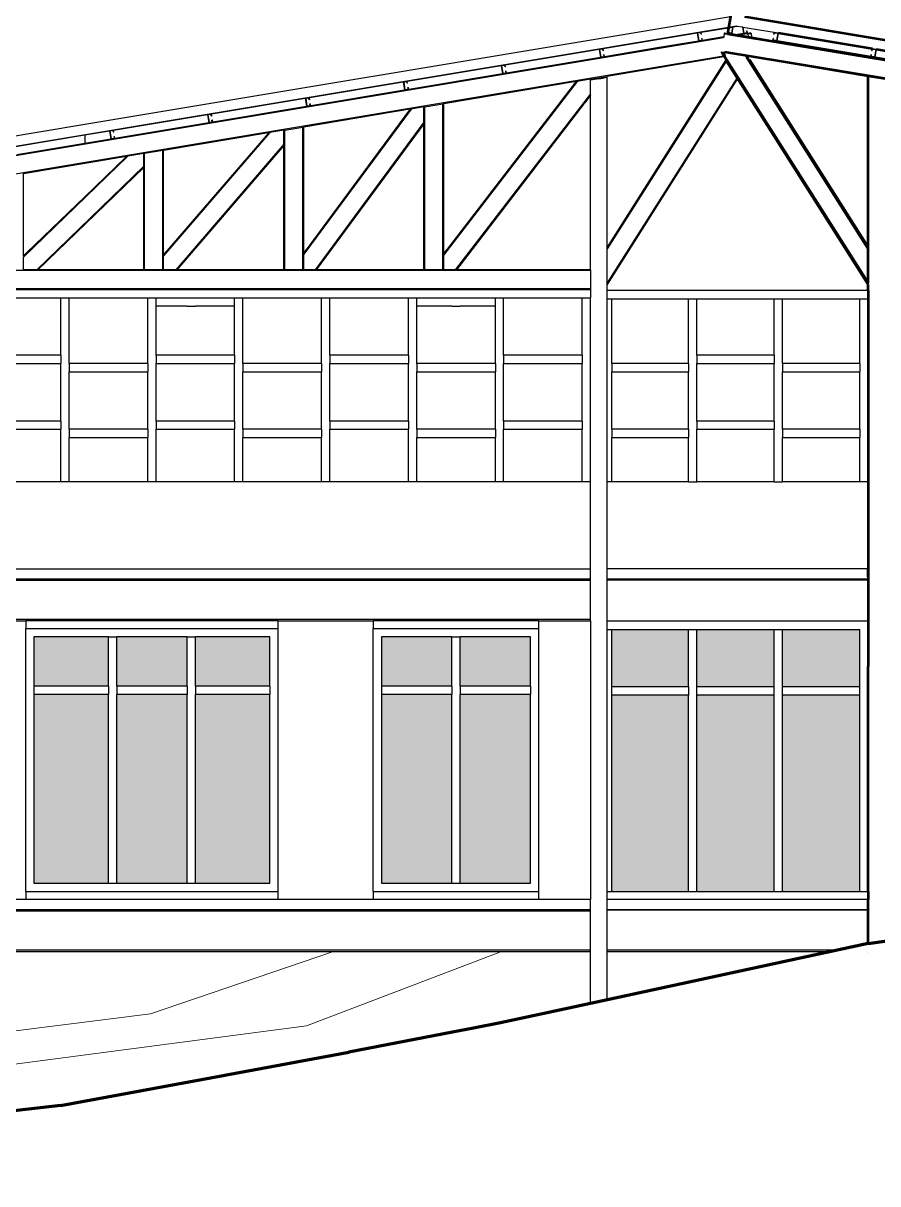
# Model space of a CAD drawing. Header units: metres. Extents: x -57 to 501, y 45 to 307.
# Drawn here: x 134.51 to 144.83, y 117.93 to 131.95 of the extents above; entities that cross this region are included whole.
import ezdxf

# ---------------------------------------------------------------- set-up
doc = ezdxf.new("R2010")
doc.units = ezdxf.units.M
doc.layers.add('atras', color=7, linetype='Continuous')

msp = doc.modelspace()

# ---------------------------------------------------------------- hatches: boundary and pattern name
h = msp.add_hatch(color=256)
h.dxf.hatch_style = 1
h.set_gradient(color1=(147, 149, 152), tint=1, name='HEMISPHERICAL')
h.paths.add_polyline_path([(109.738, 124.536), (108.888, 124.536), (108.888, 123.941), (109.738, 123.941)])
h.paths.add_polyline_path([(110.688, 124.536), (109.838, 124.536), (109.838, 123.941), (110.688, 123.941)])
h.paths.add_polyline_path([(109.738, 123.841), (108.888, 123.841), (108.888, 121.561), (109.738, 121.561)])
h.paths.add_polyline_path([(110.688, 123.841), (109.838, 123.841), (109.838, 121.561), (110.688, 121.561)])
h.paths.add_polyline_path([(112.938, 124.536), (112.038, 124.536), (112.038, 123.941), (112.938, 123.941)])
h.paths.add_polyline_path([(113.888, 124.536), (113.038, 124.536), (113.038, 123.941), (113.888, 123.941)])
h.paths.add_polyline_path([(114.888, 124.536), (113.988, 124.536), (113.988, 123.941), (114.888, 123.941)])
h.paths.add_polyline_path([(112.938, 123.841), (112.038, 123.841), (112.038, 121.561), (112.938, 121.561)])
h.paths.add_polyline_path([(113.888, 123.841), (113.038, 123.841), (113.038, 121.561), (113.888, 121.561)])
h.paths.add_polyline_path([(114.888, 123.841), (113.988, 123.841), (113.988, 121.561), (114.888, 121.561)])
h.paths.add_polyline_path([(117.138, 124.536), (116.238, 124.536), (116.238, 123.941), (117.138, 123.941)])
h.paths.add_polyline_path([(118.088, 124.536), (117.238, 124.536), (117.238, 123.941), (118.088, 123.941)])
h.paths.add_polyline_path([(119.088, 124.536), (118.188, 124.536), (118.188, 123.941), (119.088, 123.941)])
h.paths.add_polyline_path([(117.138, 123.841), (116.238, 123.841), (116.238, 121.561), (117.138, 121.561)])
h.paths.add_polyline_path([(118.088, 123.841), (117.238, 123.841), (117.238, 121.561), (118.088, 121.561)])
h.paths.add_polyline_path([(119.088, 123.841), (118.188, 123.841), (118.188, 121.561), (119.088, 121.561)])
h.paths.add_polyline_path([(121.288, 124.536), (120.438, 124.536), (120.438, 123.941), (121.288, 123.941)])
h.paths.add_polyline_path([(122.238, 124.536), (121.388, 124.536), (121.388, 123.941), (122.238, 123.941)])
h.paths.add_polyline_path([(121.288, 123.841), (120.438, 123.841), (120.438, 121.561), (121.288, 121.561)])
h.paths.add_polyline_path([(122.238, 123.841), (121.388, 123.841), (121.388, 121.561), (122.238, 121.561)])
h.paths.add_polyline_path([(124.188, 124.626), (123.271, 124.626), (123.259, 124.626), (123.259, 124.536), (123.259, 123.941), (123.259, 123.931), (123.271, 123.931), (124.188, 123.931)])
h.paths.add_polyline_path([(125.224, 124.626), (124.3, 124.626), (124.288, 124.626), (124.288, 124.536), (124.288, 123.941), (124.288, 123.931), (124.3, 123.931), (125.224, 123.931)])
h.paths.add_polyline_path([(126.259, 124.626), (125.324, 124.626), (125.324, 124.536), (125.324, 123.941), (125.324, 123.931), (125.33, 123.931), (126.259, 123.931)])
h.paths.add_polyline_path([(128.138, 124.536), (127.288, 124.536), (127.288, 123.941), (128.138, 123.941)])
h.paths.add_polyline_path([(129.088, 124.536), (128.238, 124.536), (128.238, 123.941), (129.088, 123.941)])
h.paths.add_polyline_path([(129.088, 123.841), (128.238, 123.841), (128.238, 121.561), (129.088, 121.561)])
h.paths.add_polyline_path([(128.138, 123.841), (127.288, 123.841), (127.288, 121.561), (128.138, 121.561)])
h.paths.add_polyline_path([(126.259, 123.831), (126.253, 123.831), (125.324, 123.831), (125.324, 121.461), (125.33, 121.461), (126.259, 121.461)])
h.paths.add_polyline_path([(125.224, 123.831), (125.218, 123.831), (124.288, 123.831), (124.288, 121.461), (124.294, 121.461), (125.224, 121.461)])
h.paths.add_polyline_path([(124.188, 123.831), (123.259, 123.831), (123.259, 121.461), (124.188, 121.461)])
h.paths.add_polyline_path([(131.338, 124.536), (130.438, 124.536), (130.438, 123.941), (131.338, 123.941)])
h.paths.add_polyline_path([(132.288, 124.536), (131.438, 124.536), (131.438, 123.941), (132.288, 123.941)])
h.paths.add_polyline_path([(133.288, 124.536), (132.388, 124.536), (132.388, 123.941), (133.288, 123.941)])
h.paths.add_polyline_path([(133.288, 123.841), (132.388, 123.841), (132.388, 121.561), (133.288, 121.561)])
h.paths.add_polyline_path([(132.288, 123.841), (131.438, 123.841), (131.438, 121.561), (132.288, 121.561)])
h.paths.add_polyline_path([(131.338, 123.841), (130.438, 123.841), (130.438, 121.561), (131.338, 121.561)])
h.paths.add_polyline_path([(135.538, 124.536), (134.638, 124.536), (134.638, 123.941), (135.538, 123.941)])
h.paths.add_polyline_path([(136.488, 124.536), (135.638, 124.536), (135.638, 123.941), (136.488, 123.941)])
h.paths.add_polyline_path([(137.488, 124.536), (136.588, 124.536), (136.588, 123.941), (137.488, 123.941)])
h.paths.add_polyline_path([(135.538, 123.841), (134.638, 123.841), (134.638, 121.561), (135.538, 121.561)])
h.paths.add_polyline_path([(136.488, 123.841), (135.638, 123.841), (135.638, 121.561), (136.488, 121.561)])
h.paths.add_polyline_path([(137.488, 123.841), (136.588, 123.841), (136.588, 121.561), (137.488, 121.561)])
h.paths.add_polyline_path([(139.688, 124.536), (138.838, 124.536), (138.838, 123.941), (139.688, 123.941)])
h.paths.add_polyline_path([(140.638, 124.536), (139.788, 124.536), (139.788, 123.941), (140.638, 123.941)])
h.paths.add_polyline_path([(139.688, 123.841), (138.838, 123.841), (138.838, 121.561), (139.688, 121.561)])
h.paths.add_polyline_path([(140.638, 123.841), (139.788, 123.841), (139.788, 121.561), (140.638, 121.561)])
h.paths.add_polyline_path([(142.548, 124.626), (141.631, 124.626), (141.619, 124.626), (141.619, 123.931), (141.631, 123.931), (142.548, 123.931)])
h.paths.add_polyline_path([(143.584, 124.626), (142.66, 124.626), (142.648, 124.626), (142.648, 123.931), (142.66, 123.931), (143.584, 123.931)])
h.paths.add_polyline_path([(144.619, 124.626), (143.684, 124.626), (143.684, 123.931), (143.69, 123.931), (144.619, 123.931)])
h.paths.add_polyline_path([(144.619, 123.831), (144.613, 123.831), (143.684, 123.831), (143.684, 121.461), (143.69, 121.461), (144.619, 121.461)])
h.paths.add_polyline_path([(143.584, 123.831), (143.578, 123.831), (142.648, 123.831), (142.648, 121.461), (142.654, 121.461), (143.584, 121.461)])
h.paths.add_polyline_path([(142.548, 123.831), (141.619, 123.831), (141.619, 121.461), (142.548, 121.461)])

# ---------------------------------------------------------------- linework, layer by layer
at = {"color": 251, "true_color": 0x636466}
for p, q in [((143.053, 132.026), (142.17, 131.879)), ((126.363, 129.123), (143.079, 131.909)), ((142.17, 131.879), (135.253, 130.726)), ((142.17, 131.752), (142.651, 131.832)), ((142.7, 131.84), (142.651, 131.832)), ((142.651, 131.832), (142.667, 131.733)), ((142.696, 131.834), (142.657, 131.828)), ((142.657, 131.828), (142.672, 131.739)), ((142.699, 131.815), (142.696, 131.834)), ((142.704, 131.815), (142.699, 131.815)), ((142.7, 131.84), (143.078, 131.903)), ((142.704, 131.815), (142.7, 131.84)), ((142.971, 131.774), (126.363, 129.006)), ((141.517, 131.643), (142.17, 131.752)), ((142.667, 131.733), (142.17, 131.65)), ((142.667, 131.733), (142.717, 131.741)), ((142.672, 131.739), (142.711, 131.746)), ((142.708, 131.765), (142.713, 131.766)), ((142.711, 131.746), (142.708, 131.765)), ((142.717, 131.741), (142.713, 131.766)), ((142.973, 131.784), (142.717, 131.741)), ((142.97, 131.55), (127.496, 128.971)), ((140.333, 131.445), (141.467, 131.635)), ((141.484, 131.536), (140.349, 131.347)), ((141.517, 131.643), (141.467, 131.635)), ((141.467, 131.635), (141.484, 131.536)), ((141.513, 131.637), (141.473, 131.63)), ((141.473, 131.63), (141.488, 131.542)), ((141.484, 131.536), (141.533, 131.544)), ((141.488, 131.542), (141.527, 131.548)), ((141.516, 131.617), (141.513, 131.637)), ((141.521, 131.618), (141.516, 131.617)), ((141.521, 131.618), (141.517, 131.643)), ((141.524, 131.568), (141.529, 131.569)), ((141.527, 131.548), (141.524, 131.568)), ((141.533, 131.544), (141.529, 131.569)), ((142.17, 131.65), (141.533, 131.544)), ((142.976, 131.541), (141.561, 131.306)), ((139.149, 131.248), (140.284, 131.437)), ((140.333, 131.445), (140.284, 131.437)), ((140.284, 131.437), (140.3, 131.339)), ((140.329, 131.44), (140.289, 131.433)), ((140.289, 131.433), (140.304, 131.344)), ((140.332, 131.42), (140.329, 131.44)), ((140.337, 131.421), (140.332, 131.42)), ((140.337, 131.421), (140.333, 131.445)), ((143.005, 131.496), (141.563, 129.224)), ((142.999, 131.505), (142.17, 130.198)), ((137.966, 131.051), (139.1, 131.24)), ((139.149, 131.248), (139.1, 131.24)), ((139.1, 131.24), (139.116, 131.141)), ((139.145, 131.242), (139.106, 131.236)), ((139.148, 131.223), (139.145, 131.242)), ((139.153, 131.224), (139.149, 131.248)), ((140.3, 131.339), (139.166, 131.15)), ((141.202, 131.246), (139.59, 129.152)), ((141.188, 131.243), (139.59, 130.977)), ((140.3, 131.339), (140.349, 131.347)), ((140.304, 131.344), (140.344, 131.351)), ((140.34, 131.371), (140.345, 131.372)), ((140.344, 131.351), (140.34, 131.371)), ((140.349, 131.347), (140.345, 131.372)), ((141.188, 131.243), (141.182, 131.236)), ((141.202, 131.246), (141.188, 131.243)), ((141.361, 131.272), (141.202, 131.246)), ((141.361, 131.272), (141.561, 131.306)), ((141.363, 131.262), (141.361, 131.272)), ((141.463, 131.279), (141.363, 131.262)), ((141.363, 131.094), (141.363, 131.262)), ((141.463, 131.279), (141.513, 131.287)), ((141.513, 131.287), (141.523, 131.289)), ((141.523, 131.289), (141.563, 131.296)), ((141.523, 131.289), (141.523, 131.289)), ((141.563, 131.299), (141.561, 131.306)), ((141.563, 131.296), (141.563, 131.299)), ((143.141, 131.299), (141.563, 128.812)), ((141.563, 129.242), (141.563, 131.296)), ((141.563, 131.296), (141.563, 131.296)), ((143.141, 131.281), (141.563, 128.794)), ((139.116, 131.141), (137.982, 130.952)), ((139.106, 131.236), (139.121, 131.147)), ((139.116, 131.141), (139.166, 131.15)), ((139.121, 131.147), (139.16, 131.154)), ((139.153, 131.224), (139.148, 131.223)), ((139.157, 131.173), (139.162, 131.174)), ((139.16, 131.154), (139.157, 131.173)), ((139.166, 131.15), (139.162, 131.174)), ((141.182, 131.236), (139.63, 129.22)), ((136.782, 130.854), (137.916, 131.043)), ((137.966, 131.051), (137.916, 131.043)), ((137.916, 131.043), (137.933, 130.944)), ((137.961, 131.045), (137.922, 131.039)), ((137.922, 131.039), (137.937, 130.95)), ((137.965, 131.025), (137.961, 131.045)), ((137.97, 131.026), (137.965, 131.025)), ((137.97, 131.026), (137.966, 131.051)), ((137.973, 130.976), (137.978, 130.977)), ((137.976, 130.956), (137.973, 130.976)), ((137.982, 130.952), (137.978, 130.977)), ((139.36, 130.939), (139.58, 130.975)), ((139.58, 130.975), (139.59, 130.977)), ((139.58, 128.971), (139.58, 130.975)), ((139.59, 130.97), (139.59, 130.977)), ((139.59, 129.168), (139.59, 130.97)), ((141.363, 131.094), (139.729, 128.971)), ((141.283, 130.974), (139.742, 128.971)), ((141.293, 130.986), (141.283, 130.974)), ((141.363, 131.078), (141.293, 130.986)), ((141.363, 131.078), (141.363, 131.094)), ((141.363, 128.971), (141.363, 131.078)), ((135.598, 130.656), (136.733, 130.845)), ((136.782, 130.854), (136.733, 130.845)), ((136.733, 130.845), (136.749, 130.747)), ((136.778, 130.848), (136.738, 130.841)), ((136.738, 130.841), (136.753, 130.753)), ((136.781, 130.828), (136.778, 130.848)), ((136.786, 130.829), (136.781, 130.828)), ((136.786, 130.829), (136.782, 130.854)), ((137.933, 130.944), (136.798, 130.755)), ((139.194, 130.911), (137.898, 129.157)), ((139.18, 130.909), (137.898, 130.695)), ((137.933, 130.944), (137.982, 130.952)), ((137.937, 130.95), (137.976, 130.956)), ((139.174, 130.901), (137.938, 129.227)), ((139.18, 130.909), (139.174, 130.901)), ((139.194, 130.911), (139.18, 130.909)), ((139.35, 130.937), (139.194, 130.911)), ((139.35, 130.937), (139.36, 130.939)), ((139.35, 130.752), (139.35, 130.937)), ((139.36, 128.971), (139.36, 130.939)), ((135.253, 130.726), (133.28, 130.397)), ((136.749, 130.747), (135.615, 130.558)), ((136.749, 130.747), (136.798, 130.755)), ((136.753, 130.753), (136.793, 130.759)), ((136.789, 130.779), (136.794, 130.78)), ((136.793, 130.759), (136.789, 130.779)), ((136.798, 130.755), (136.794, 130.78)), ((137.668, 130.657), (137.888, 130.693)), ((137.888, 130.693), (137.898, 130.695)), ((137.888, 128.971), (137.888, 130.693)), ((137.898, 130.688), (137.898, 130.695)), ((137.898, 129.173), (137.898, 130.688)), ((139.35, 130.752), (138.035, 128.971)), ((139.35, 130.735), (138.047, 128.971)), ((139.35, 130.735), (139.35, 130.752)), ((139.35, 130.697), (139.35, 130.735)), ((139.35, 130.681), (139.35, 130.697)), ((139.35, 128.971), (139.35, 130.681)), ((134.415, 130.459), (135.253, 130.599)), ((135.253, 130.599), (135.549, 130.648)), ((135.253, 130.599), (135.253, 130.497)), ((135.565, 130.55), (135.253, 130.497)), ((135.598, 130.656), (135.549, 130.648)), ((135.549, 130.648), (135.565, 130.55)), ((135.594, 130.651), (135.555, 130.644)), ((135.555, 130.644), (135.569, 130.555)), ((135.565, 130.55), (135.615, 130.558)), ((135.569, 130.555), (135.609, 130.562)), ((135.597, 130.631), (135.594, 130.651)), ((135.602, 130.632), (135.597, 130.631)), ((135.602, 130.632), (135.598, 130.656)), ((135.606, 130.582), (135.611, 130.582)), ((135.609, 130.562), (135.606, 130.582)), ((135.615, 130.558), (135.611, 130.582)), ((137.488, 130.627), (136.205, 129.14)), ((137.473, 130.624), (136.205, 130.413)), ((137.466, 130.616), (136.245, 129.201)), ((137.473, 130.624), (137.466, 130.616)), ((137.488, 130.627), (137.473, 130.624)), ((137.658, 130.655), (137.488, 130.627)), ((137.658, 130.655), (137.668, 130.657)), ((137.658, 130.486), (137.658, 130.655)), ((137.668, 128.971), (137.668, 130.657)), ((135.253, 130.497), (134.431, 130.36)), ((136.195, 130.411), (135.975, 130.374)), ((136.205, 130.413), (136.195, 130.411)), ((136.195, 128.971), (136.195, 130.411)), ((136.205, 130.406), (136.205, 130.413)), ((136.205, 129.155), (136.205, 130.406)), ((137.658, 130.486), (136.351, 128.971)), ((137.658, 130.471), (136.364, 128.971)), ((137.658, 130.471), (137.658, 130.486)), ((137.658, 130.44), (137.658, 130.471)), ((137.658, 130.425), (137.658, 130.44)), ((137.658, 128.971), (137.658, 130.425)), ((135.773, 130.341), (134.513, 129.124)), ((135.756, 130.338), (134.513, 130.131)), ((135.748, 130.33), (135.253, 129.852)), ((135.756, 130.338), (135.748, 130.33)), ((135.773, 130.341), (135.756, 130.338)), ((135.965, 130.373), (135.773, 130.341)), ((135.975, 130.374), (135.965, 130.373)), ((135.965, 130.22), (135.965, 130.373)), ((135.975, 128.971), (135.975, 130.374)), ((134.513, 130.131), (134.503, 130.129)), ((134.513, 130.124), (134.513, 130.131)), ((134.513, 129.138), (134.513, 130.124)), ((135.965, 130.22), (134.671, 128.971)), ((135.965, 130.206), (134.686, 128.971)), ((135.965, 130.206), (135.965, 130.22)), ((135.965, 130.181), (135.965, 130.206)), ((135.965, 130.168), (135.965, 130.181)), ((135.965, 128.971), (135.965, 130.168)), ((142.17, 130.198), (141.563, 129.242)), ((135.253, 129.852), (134.553, 129.177)), ((134.543, 129.167), (134.513, 129.138)), ((134.513, 129.138), (134.513, 129.124)), ((134.553, 129.177), (134.543, 129.167)), ((136.235, 129.19), (136.205, 129.155)), ((136.205, 129.155), (136.205, 129.14)), ((136.205, 128.971), (136.205, 129.14)), ((136.245, 129.201), (136.235, 129.19)), ((137.928, 129.214), (137.898, 129.173)), ((137.898, 129.173), (137.898, 129.157)), ((137.898, 128.971), (137.898, 129.157)), ((137.938, 129.227), (137.928, 129.214)), ((139.62, 129.207), (139.59, 129.168)), ((139.59, 129.168), (139.59, 129.152)), ((139.59, 128.971), (139.59, 129.152)), ((139.63, 129.22), (139.62, 129.207)), ((141.563, 129.224), (141.563, 129.242)), ((141.563, 128.812), (141.563, 129.224)), ((134.513, 128.971), (134.513, 129.124)), ((141.363, 128.961), (126.563, 128.961)), ((134.513, 128.971), (134.503, 128.971)), ((134.671, 128.971), (134.513, 128.971)), ((134.671, 128.971), (134.686, 128.971)), ((134.711, 128.971), (134.686, 128.971)), ((134.726, 128.971), (134.711, 128.971)), ((135.253, 128.971), (134.726, 128.971)), ((135.965, 128.971), (135.253, 128.971)), ((135.975, 128.971), (135.965, 128.971)), ((136.195, 128.971), (135.975, 128.971)), ((136.205, 128.971), (136.195, 128.971)), ((136.351, 128.971), (136.205, 128.971)), ((136.351, 128.971), (136.364, 128.971)), ((136.391, 128.971), (136.364, 128.971)), ((136.404, 128.971), (136.391, 128.971)), ((137.658, 128.971), (136.404, 128.971)), ((137.668, 128.971), (137.658, 128.971)), ((137.888, 128.971), (137.668, 128.971)), ((137.898, 128.971), (137.888, 128.971)), ((138.035, 128.971), (137.898, 128.971)), ((138.035, 128.971), (138.047, 128.971)), ((138.075, 128.971), (138.047, 128.971)), ((138.087, 128.971), (138.075, 128.971)), ((139.35, 128.971), (138.087, 128.971)), ((139.36, 128.971), (139.35, 128.971)), ((139.58, 128.971), (139.36, 128.971)), ((139.59, 128.971), (139.58, 128.971)), ((139.729, 128.971), (139.59, 128.971)), ((139.729, 128.971), (139.742, 128.971)), ((139.769, 128.971), (139.742, 128.971)), ((139.782, 128.971), (139.769, 128.971)), ((141.283, 128.971), (139.782, 128.971)), ((141.293, 128.971), (141.283, 128.971)), ((141.363, 128.971), (141.293, 128.971)), ((141.363, 128.971), (141.363, 128.961)), ((141.363, 128.961), (141.363, 128.741)), ((141.363, 128.741), (126.563, 128.741)), ((126.563, 128.731), (141.363, 128.731)), ((141.363, 128.741), (141.363, 128.731)), ((141.363, 128.731), (141.363, 128.631)), ((141.563, 128.794), (141.563, 128.812)), ((141.563, 128.721), (141.563, 128.794)), ((142.17, 128.721), (141.563, 128.721)), ((141.563, 128.621), (141.563, 128.721)), ((143.901, 128.721), (142.17, 128.721)), ((144.719, 128.721), (143.901, 128.721)), ((134.013, 128.631), (134.538, 128.631)), ((134.538, 128.631), (134.963, 128.631)), ((134.963, 128.631), (135.063, 128.631)), ((134.963, 128.531), (134.963, 128.631)), ((135.063, 128.631), (136.013, 128.631)), ((135.063, 128.531), (135.063, 128.631)), ((136.013, 128.631), (136.113, 128.631)), ((136.013, 128.531), (136.013, 128.631)), ((136.113, 128.631), (137.063, 128.631)), ((136.113, 128.531), (136.113, 128.631)), ((137.063, 128.631), (137.163, 128.631)), ((137.063, 128.531), (137.063, 128.631)), ((137.163, 128.631), (137.588, 128.631)), ((137.163, 128.531), (137.163, 128.631)), ((137.588, 128.631), (138.113, 128.631)), ((138.113, 128.631), (138.213, 128.631)), ((138.113, 127.837), (138.113, 128.631)), ((138.213, 127.937), (138.213, 128.631)), ((138.213, 128.631), (138.738, 128.631)), ((138.738, 128.631), (139.163, 128.631)), ((139.163, 128.631), (139.263, 128.631)), ((139.163, 128.531), (139.163, 128.631)), ((139.263, 128.631), (140.213, 128.631)), ((139.263, 128.531), (139.263, 128.631)), ((140.213, 128.631), (140.313, 128.631)), ((140.213, 128.531), (140.213, 128.631)), ((140.313, 128.631), (140.738, 128.631)), ((140.313, 128.531), (140.313, 128.631)), ((140.738, 128.631), (141.263, 128.631)), ((141.263, 128.631), (141.363, 128.631)), ((141.263, 127.937), (141.263, 128.631)), ((141.363, 126.407), (141.363, 128.631)), ((141.563, 128.621), (141.619, 128.621)), ((141.563, 126.407), (141.563, 128.621)), ((141.619, 127.838), (141.619, 128.621)), ((141.619, 128.621), (141.663, 128.621)), ((141.663, 128.621), (141.675, 128.621)), ((141.675, 128.621), (142.548, 128.621)), ((142.548, 128.621), (142.648, 128.621)), ((142.548, 127.927), (142.548, 128.621)), ((142.648, 127.938), (142.648, 128.621)), ((142.648, 128.621), (142.692, 128.621)), ((142.692, 128.621), (142.704, 128.621)), ((142.704, 128.621), (143.584, 128.621)), ((143.584, 128.621), (143.925, 128.621)), ((143.584, 127.938), (143.584, 128.621)), ((143.684, 127.838), (143.684, 128.621)), ((143.925, 128.621), (144.619, 128.621)), ((144.619, 128.621), (144.719, 128.621)), ((144.619, 127.927), (144.619, 128.621)), ((134.963, 127.937), (134.963, 128.531)), ((135.063, 127.937), (135.063, 128.531)), ((136.013, 127.937), (136.013, 128.531)), ((136.113, 127.937), (136.113, 128.531)), ((136.488, 128.531), (136.113, 128.531)), ((136.488, 128.531), (136.588, 128.531)), ((137.063, 128.531), (136.588, 128.531)), ((137.063, 127.937), (137.063, 128.531)), ((137.163, 127.937), (137.163, 128.531)), ((139.163, 127.937), (139.163, 128.531)), ((139.688, 128.531), (139.263, 128.531)), ((139.263, 127.937), (139.263, 128.531)), ((139.688, 128.531), (139.788, 128.531)), ((140.213, 128.531), (139.788, 128.531)), ((140.213, 127.937), (140.213, 128.531)), ((140.313, 127.937), (140.313, 128.531)), ((134.538, 127.937), (134.013, 127.937)), ((134.638, 127.937), (134.538, 127.937)), ((134.963, 127.937), (134.638, 127.937)), ((134.963, 127.937), (134.963, 127.837)), ((135.063, 127.837), (135.063, 127.937)), ((136.013, 127.837), (136.013, 127.937)), ((136.113, 127.937), (136.113, 127.837)), ((136.488, 127.937), (136.113, 127.937)), ((136.588, 127.937), (136.488, 127.937)), ((137.063, 127.937), (136.588, 127.937)), ((137.063, 127.937), (137.063, 127.837)), ((137.163, 127.837), (137.163, 127.937)), ((138.213, 127.937), (138.213, 127.837)), ((138.738, 127.937), (138.213, 127.937)), ((138.838, 127.937), (138.738, 127.937)), ((139.163, 127.937), (138.838, 127.937)), ((139.163, 127.937), (139.163, 127.837)), ((139.263, 127.837), (139.263, 127.937)), ((140.213, 127.837), (140.213, 127.937)), ((140.313, 127.937), (140.313, 127.837)), ((140.638, 127.937), (140.313, 127.937)), ((140.738, 127.937), (140.638, 127.937)), ((141.263, 127.937), (140.738, 127.937)), ((141.263, 127.937), (141.263, 127.837)), ((142.548, 127.838), (142.548, 127.927)), ((142.648, 127.938), (142.648, 127.838)), ((142.692, 127.938), (142.648, 127.938)), ((142.704, 127.938), (142.692, 127.938)), ((143.584, 127.938), (142.704, 127.938)), ((143.584, 127.938), (143.584, 127.838)), ((144.619, 127.838), (144.619, 127.927)), ((134.013, 127.837), (134.538, 127.837)), ((134.538, 127.837), (134.638, 127.837)), ((134.638, 127.837), (134.963, 127.837)), ((134.963, 127.143), (134.963, 127.837)), ((135.063, 127.837), (135.063, 127.737)), ((135.538, 127.837), (135.063, 127.837)), ((135.063, 127.043), (135.063, 127.737)), ((135.063, 127.737), (135.538, 127.737)), ((135.638, 127.837), (135.538, 127.837)), ((135.538, 127.737), (135.638, 127.737)), ((136.013, 127.837), (135.638, 127.837)), ((135.638, 127.737), (136.013, 127.737)), ((136.013, 127.837), (136.013, 127.737)), ((136.013, 127.043), (136.013, 127.737)), ((136.113, 127.143), (136.113, 127.837)), ((136.113, 127.837), (136.488, 127.837)), ((136.488, 127.837), (136.588, 127.837)), ((136.588, 127.837), (137.063, 127.837)), ((137.063, 127.143), (137.063, 127.837)), ((137.163, 127.837), (137.163, 127.737)), ((137.488, 127.837), (137.163, 127.837)), ((137.163, 127.043), (137.163, 127.737)), ((137.163, 127.737), (137.488, 127.737)), ((137.588, 127.837), (137.488, 127.837)), ((137.488, 127.737), (137.588, 127.737)), ((138.113, 127.837), (137.588, 127.837)), ((137.588, 127.737), (138.113, 127.737)), ((138.113, 127.837), (138.113, 127.737)), ((138.113, 127.043), (138.113, 127.737)), ((138.213, 127.143), (138.213, 127.837)), ((138.213, 127.837), (138.738, 127.837)), ((138.738, 127.837), (138.838, 127.837)), ((138.838, 127.837), (139.163, 127.837)), ((139.163, 127.143), (139.163, 127.837)), ((139.263, 127.837), (139.263, 127.737)), ((139.688, 127.837), (139.263, 127.837)), ((139.263, 127.043), (139.263, 127.737)), ((139.263, 127.737), (139.688, 127.737)), ((139.788, 127.837), (139.688, 127.837)), ((139.688, 127.737), (139.788, 127.737)), ((140.213, 127.837), (139.788, 127.837)), ((139.788, 127.737), (140.213, 127.737)), ((140.213, 127.837), (140.213, 127.737)), ((140.213, 127.043), (140.213, 127.737)), ((140.313, 127.143), (140.313, 127.837)), ((140.313, 127.837), (140.638, 127.837)), ((140.638, 127.837), (140.738, 127.837)), ((140.738, 127.837), (141.263, 127.837)), ((141.263, 127.143), (141.263, 127.837)), ((141.619, 127.838), (141.619, 127.738)), ((141.663, 127.838), (141.619, 127.838)), ((141.619, 127.043), (141.619, 127.738)), ((141.619, 127.738), (141.663, 127.738)), ((142.548, 127.838), (141.663, 127.838)), ((141.663, 127.738), (142.548, 127.738)), ((142.548, 127.838), (142.548, 127.738)), ((142.548, 127.043), (142.548, 127.738)), ((142.648, 127.143), (142.648, 127.838)), ((142.648, 127.838), (142.692, 127.838)), ((142.692, 127.838), (143.584, 127.838)), ((143.584, 127.827), (143.584, 127.838)), ((143.584, 127.143), (143.584, 127.827)), ((143.684, 127.838), (143.684, 127.738)), ((143.728, 127.838), (143.684, 127.838)), ((143.684, 127.043), (143.684, 127.738)), ((143.684, 127.738), (143.728, 127.738)), ((144.108, 127.838), (143.728, 127.838)), ((143.728, 127.738), (143.734, 127.738)), ((143.734, 127.738), (144.132, 127.738)), ((144.619, 127.838), (144.108, 127.838)), ((144.132, 127.738), (144.619, 127.738)), ((144.619, 127.838), (144.619, 127.738)), ((144.619, 127.043), (144.619, 127.738)), ((134.538, 127.143), (134.013, 127.143)), ((134.013, 127.043), (134.538, 127.043)), ((134.638, 127.143), (134.538, 127.143)), ((134.538, 127.043), (134.638, 127.043)), ((134.963, 127.143), (134.638, 127.143)), ((134.638, 127.043), (134.963, 127.043)), ((134.963, 127.143), (134.963, 127.043)), ((134.963, 126.407), (134.963, 127.043)), ((135.063, 127.043), (135.063, 126.943)), ((135.538, 127.043), (135.063, 127.043)), ((135.638, 127.043), (135.538, 127.043)), ((136.013, 127.043), (135.638, 127.043)), ((136.013, 127.043), (136.013, 126.943)), ((136.113, 127.143), (136.113, 127.043)), ((136.488, 127.143), (136.113, 127.143)), ((136.113, 126.407), (136.113, 127.043)), ((136.113, 127.043), (136.488, 127.043)), ((136.588, 127.143), (136.488, 127.143)), ((136.488, 127.043), (136.588, 127.043)), ((137.063, 127.143), (136.588, 127.143)), ((136.588, 127.043), (137.063, 127.043)), ((137.063, 127.143), (137.063, 127.043)), ((137.063, 126.407), (137.063, 127.043)), ((137.163, 127.043), (137.163, 126.943)), ((137.488, 127.043), (137.163, 127.043)), ((137.588, 127.043), (137.488, 127.043)), ((138.113, 127.043), (137.588, 127.043)), ((138.113, 127.043), (138.113, 126.943)), ((138.213, 127.143), (138.213, 127.043)), ((138.738, 127.143), (138.213, 127.143)), ((138.213, 126.407), (138.213, 127.043)), ((138.213, 127.043), (138.738, 127.043)), ((138.838, 127.143), (138.738, 127.143)), ((138.738, 127.043), (138.838, 127.043)), ((139.163, 127.143), (138.838, 127.143)), ((138.838, 127.043), (139.163, 127.043)), ((139.163, 127.143), (139.163, 127.043)), ((139.163, 126.407), (139.163, 127.043)), ((139.263, 127.043), (139.263, 126.943)), ((139.688, 127.043), (139.263, 127.043)), ((139.788, 127.043), (139.688, 127.043)), ((140.213, 127.043), (139.788, 127.043)), ((140.213, 127.043), (140.213, 126.943)), ((140.313, 127.143), (140.313, 127.043)), ((140.638, 127.143), (140.313, 127.143)), ((140.313, 126.407), (140.313, 127.043)), ((140.313, 127.043), (140.638, 127.043)), ((140.738, 127.143), (140.638, 127.143)), ((140.638, 127.043), (140.738, 127.043)), ((141.263, 127.143), (140.738, 127.143)), ((140.738, 127.043), (141.263, 127.043)), ((141.263, 127.143), (141.263, 127.043)), ((141.263, 126.407), (141.263, 127.043)), ((141.619, 127.043), (141.619, 126.943)), ((141.663, 127.043), (141.619, 127.043)), ((142.548, 127.043), (141.663, 127.043)), ((142.548, 127.043), (142.548, 126.943)), ((142.648, 127.143), (142.648, 127.043)), ((142.692, 127.143), (142.648, 127.143)), ((142.648, 126.407), (142.648, 127.043)), ((142.648, 127.043), (142.692, 127.043)), ((142.698, 127.143), (142.692, 127.143)), ((142.692, 127.043), (142.698, 127.043)), ((143.584, 127.143), (142.698, 127.143)), ((142.698, 127.043), (143.584, 127.043)), ((143.584, 127.143), (143.584, 127.043)), ((143.584, 126.407), (143.584, 127.043)), ((143.684, 127.043), (143.684, 126.943)), ((143.728, 127.043), (143.684, 127.043)), ((143.734, 127.043), (143.728, 127.043)), ((144.294, 127.043), (143.734, 127.043)), ((144.619, 127.043), (144.294, 127.043)), ((144.619, 127.043), (144.619, 126.943)), ((135.063, 126.407), (135.063, 126.943)), ((135.063, 126.943), (135.538, 126.943)), ((135.538, 126.943), (135.638, 126.943)), ((135.638, 126.943), (136.013, 126.943)), ((136.013, 126.407), (136.013, 126.943)), ((137.163, 126.407), (137.163, 126.943)), ((137.163, 126.943), (137.488, 126.943)), ((137.488, 126.943), (137.588, 126.943)), ((137.588, 126.943), (138.113, 126.943)), ((138.113, 126.407), (138.113, 126.943)), ((139.263, 126.407), (139.263, 126.943)), ((139.263, 126.943), (139.688, 126.943)), ((139.688, 126.943), (139.788, 126.943)), ((139.788, 126.943), (140.213, 126.943)), ((140.213, 126.407), (140.213, 126.943)), ((141.619, 126.407), (141.619, 126.943)), ((141.619, 126.943), (141.663, 126.943)), ((141.663, 126.943), (142.548, 126.943)), ((142.548, 126.407), (142.548, 126.943)), ((143.684, 126.407), (143.684, 126.943)), ((143.684, 126.943), (143.728, 126.943)), ((143.728, 126.943), (143.734, 126.943)), ((143.734, 126.943), (144.318, 126.943)), ((144.318, 126.943), (144.619, 126.943)), ((144.619, 126.407), (144.619, 126.943)), ((134.538, 126.407), (134.013, 126.407)), ((134.638, 126.407), (134.538, 126.407)), ((134.963, 126.407), (134.638, 126.407)), ((135.063, 126.407), (134.963, 126.407)), ((135.538, 126.407), (135.063, 126.407)), ((135.638, 126.407), (135.538, 126.407)), ((136.013, 126.407), (135.638, 126.407)), ((136.113, 126.407), (136.013, 126.407)), ((136.488, 126.407), (136.113, 126.407)), ((136.588, 126.407), (136.488, 126.407)), ((137.063, 126.407), (136.588, 126.407)), ((137.163, 126.407), (137.063, 126.407)), ((137.488, 126.407), (137.163, 126.407)), ((137.588, 126.407), (137.488, 126.407)), ((138.113, 126.407), (137.588, 126.407)), ((138.213, 126.407), (138.113, 126.407)), ((138.738, 126.407), (138.213, 126.407)), ((138.838, 126.407), (138.738, 126.407)), ((139.163, 126.407), (138.838, 126.407)), ((139.263, 126.407), (139.163, 126.407)), ((139.688, 126.407), (139.263, 126.407)), ((139.788, 126.407), (139.688, 126.407)), ((140.213, 126.407), (139.788, 126.407)), ((140.313, 126.407), (140.213, 126.407)), ((140.638, 126.407), (140.313, 126.407)), ((140.738, 126.407), (140.638, 126.407)), ((141.263, 126.407), (140.738, 126.407)), ((141.363, 126.407), (141.263, 126.407)), ((141.363, 125.357), (141.363, 126.407)), ((141.619, 126.407), (141.563, 126.407)), ((141.563, 125.357), (141.563, 126.407)), ((141.663, 126.407), (141.619, 126.407)), ((142.548, 126.407), (141.663, 126.407)), ((142.548, 126.407), (142.648, 126.407)), ((142.692, 126.407), (142.648, 126.407)), ((142.698, 126.407), (142.692, 126.407)), ((143.584, 126.407), (142.698, 126.407)), ((143.584, 126.407), (143.684, 126.407)), ((143.728, 126.407), (143.684, 126.407)), ((143.734, 126.407), (143.728, 126.407)), ((144.443, 126.407), (143.734, 126.407)), ((144.619, 126.407), (144.443, 126.407)), ((144.719, 126.407), (144.619, 126.407)), ((126.563, 125.357), (141.363, 125.357)), ((141.363, 125.237), (141.363, 125.357)), ((141.563, 125.237), (141.563, 125.357)), ((144.719, 125.357), (141.563, 125.357)), ((126.563, 125.237), (141.363, 125.237)), ((126.563, 125.231), (141.363, 125.231)), ((141.363, 125.215), (126.563, 125.215)), ((141.363, 125.231), (141.363, 125.237)), ((141.363, 125.215), (141.363, 125.231)), ((141.363, 124.747), (141.363, 125.215)), ((141.563, 125.231), (141.563, 125.237)), ((141.563, 125.237), (144.719, 125.237)), ((144.719, 125.231), (141.563, 125.231)), ((141.563, 125.221), (141.563, 125.231)), ((144.719, 125.221), (141.563, 125.221)), ((141.563, 125.001), (141.563, 125.221)), ((141.563, 124.991), (141.563, 125.001)), ((141.563, 124.873), (141.563, 124.991)), ((141.563, 124.796), (141.563, 124.873)), ((141.563, 124.726), (141.563, 124.796)), ((141.363, 124.747), (126.563, 124.747)), ((133.388, 124.731), (134.538, 124.731)), ((134.538, 124.731), (134.538, 124.636)), ((137.588, 124.731), (134.538, 124.731)), ((137.588, 124.731), (138.738, 124.731)), ((137.588, 124.636), (137.588, 124.731)), ((138.738, 124.731), (138.738, 124.636)), ((140.738, 124.731), (138.738, 124.731)), ((140.738, 124.731), (141.363, 124.731)), ((140.738, 124.636), (140.738, 124.731)), ((141.363, 124.731), (141.363, 124.747)), ((141.363, 124.731), (141.363, 121.361)), ((142.165, 124.726), (141.563, 124.726)), ((141.563, 124.626), (141.563, 124.726)), ((144.719, 124.726), (142.165, 124.726)), ((134.538, 121.461), (134.538, 124.636)), ((134.538, 124.636), (137.588, 124.636)), ((134.638, 124.536), (134.638, 123.941)), ((135.538, 124.536), (134.638, 124.536)), ((135.538, 124.536), (135.638, 124.536)), ((135.538, 123.941), (135.538, 124.536)), ((135.638, 123.941), (135.638, 124.536)), ((136.488, 124.536), (135.638, 124.536)), ((136.488, 124.536), (136.588, 124.536)), ((136.488, 123.941), (136.488, 124.536)), ((137.488, 124.536), (136.588, 124.536)), ((136.588, 123.941), (136.588, 124.536)), ((137.488, 123.941), (137.488, 124.536)), ((137.588, 121.461), (137.588, 124.636)), ((138.738, 121.461), (138.738, 124.636)), ((138.738, 124.636), (140.738, 124.636)), ((138.838, 124.536), (138.838, 123.941)), ((139.688, 124.536), (138.838, 124.536)), ((139.688, 124.536), (139.788, 124.536)), ((139.688, 123.941), (139.688, 124.536)), ((140.638, 124.536), (139.788, 124.536)), ((139.788, 123.941), (139.788, 124.536)), ((140.638, 123.941), (140.638, 124.536)), ((140.738, 121.461), (140.738, 124.636)), ((141.563, 124.626), (141.619, 124.626)), ((141.563, 121.461), (141.563, 124.626)), ((141.619, 123.931), (141.619, 124.626)), ((141.619, 124.626), (141.631, 124.626)), ((141.631, 124.626), (142.548, 124.626)), ((142.548, 124.626), (142.648, 124.626)), ((142.548, 123.931), (142.548, 124.626)), ((142.648, 123.931), (142.648, 124.626)), ((142.648, 124.626), (142.66, 124.626)), ((142.66, 124.626), (143.584, 124.626)), ((143.584, 124.626), (143.684, 124.626)), ((143.584, 123.931), (143.584, 124.626)), ((143.684, 123.931), (143.684, 124.626)), ((143.684, 124.626), (143.69, 124.626)), ((143.69, 124.626), (144.619, 124.626)), ((144.619, 123.931), (144.619, 124.626)), ((135.538, 123.941), (134.638, 123.941)), ((134.638, 123.941), (134.638, 123.841)), ((135.538, 123.841), (134.638, 123.841)), ((134.638, 123.841), (134.638, 121.561)), ((135.538, 123.941), (135.538, 123.841)), ((135.538, 121.561), (135.538, 123.841)), ((136.488, 123.941), (135.638, 123.941)), ((135.638, 123.941), (135.638, 123.841)), ((136.488, 123.841), (135.638, 123.841)), ((135.638, 121.561), (135.638, 123.841)), ((136.488, 123.941), (136.488, 123.841)), ((136.488, 121.561), (136.488, 123.841)), ((137.488, 123.941), (136.588, 123.941)), ((136.588, 123.941), (136.588, 123.841)), ((137.488, 123.841), (136.588, 123.841)), ((136.588, 121.561), (136.588, 123.841)), ((137.488, 123.941), (137.488, 123.841)), ((137.488, 121.561), (137.488, 123.841)), ((139.688, 123.941), (138.838, 123.941)), ((138.838, 123.941), (138.838, 123.841)), ((139.688, 123.841), (138.838, 123.841)), ((138.838, 123.841), (138.838, 121.561)), ((139.688, 123.941), (139.688, 123.841)), ((139.688, 121.561), (139.688, 123.841)), ((140.638, 123.941), (139.788, 123.941)), ((139.788, 123.941), (139.788, 123.841)), ((140.638, 123.841), (139.788, 123.841)), ((139.788, 121.561), (139.788, 123.841)), ((140.638, 123.941), (140.638, 123.841)), ((140.638, 121.561), (140.638, 123.841)), ((141.631, 123.931), (141.619, 123.931)), ((141.619, 123.831), (141.619, 123.931)), ((142.548, 123.831), (141.619, 123.831)), ((141.619, 121.461), (141.619, 123.831)), ((142.548, 123.931), (141.631, 123.931)), ((142.548, 123.931), (142.548, 123.831)), ((142.548, 121.461), (142.548, 123.831)), ((142.66, 123.931), (142.648, 123.931)), ((142.648, 123.831), (142.648, 123.931)), ((142.648, 121.461), (142.648, 123.831)), ((142.648, 123.831), (142.654, 123.831)), ((143.578, 123.831), (142.654, 123.831)), ((143.578, 123.931), (142.66, 123.931)), ((143.578, 123.931), (143.584, 123.931)), ((143.584, 123.831), (143.578, 123.831)), ((143.584, 123.831), (143.584, 123.931)), ((143.584, 121.461), (143.584, 123.831)), ((143.69, 123.931), (143.684, 123.931)), ((143.684, 123.831), (143.684, 123.931)), ((143.684, 121.461), (143.684, 123.831)), ((143.684, 123.831), (143.69, 123.831)), ((144.613, 123.931), (143.69, 123.931)), ((144.613, 123.831), (143.69, 123.831)), ((144.613, 123.931), (144.619, 123.931)), ((144.619, 123.831), (144.613, 123.831)), ((144.619, 123.831), (144.619, 123.931)), ((144.619, 121.461), (144.619, 123.831)), ((134.538, 121.461), (137.588, 121.461)), ((134.538, 121.461), (134.538, 121.361)), ((134.638, 121.561), (135.538, 121.561)), ((135.538, 121.561), (135.638, 121.561)), ((135.638, 121.561), (136.488, 121.561)), ((136.488, 121.561), (136.588, 121.561)), ((136.588, 121.561), (137.488, 121.561)), ((137.588, 121.361), (137.588, 121.461)), ((138.738, 121.461), (140.738, 121.461)), ((138.738, 121.461), (138.738, 121.361)), ((138.838, 121.561), (139.688, 121.561)), ((139.688, 121.561), (139.788, 121.561)), ((139.788, 121.561), (140.638, 121.561)), ((140.738, 121.361), (140.738, 121.461)), ((141.563, 121.461), (141.619, 121.461)), ((141.563, 121.361), (141.563, 121.461)), ((141.619, 121.461), (142.548, 121.461)), ((142.548, 121.461), (142.648, 121.461)), ((142.654, 121.461), (142.648, 121.461)), ((142.654, 121.461), (143.584, 121.461)), ((143.584, 121.461), (143.684, 121.461)), ((143.69, 121.461), (143.684, 121.461)), ((143.69, 121.461), (144.619, 121.461)), ((144.619, 121.461), (144.719, 121.461)), ((134.538, 121.361), (133.388, 121.361)), ((137.588, 121.361), (134.538, 121.361)), ((138.738, 121.361), (137.588, 121.361)), ((140.738, 121.361), (138.738, 121.361)), ((141.363, 121.361), (140.738, 121.361)), ((141.363, 121.241), (141.363, 121.361)), ((141.563, 121.241), (141.563, 121.361)), ((144.719, 121.361), (141.563, 121.361)), ((126.563, 121.241), (141.363, 121.241)), ((126.563, 121.236), (141.363, 121.236)), ((141.363, 121.22), (126.563, 121.22)), ((141.363, 121.236), (141.363, 121.241)), ((141.363, 121.22), (141.363, 121.236)), ((141.363, 120.752), (141.363, 121.22)), ((141.563, 121.241), (144.719, 121.241)), ((141.563, 121.236), (141.563, 121.241)), ((141.563, 121.221), (141.563, 121.236)), ((141.563, 121.236), (141.643, 121.236)), ((141.563, 120.973), (141.563, 121.221)), ((141.643, 121.236), (142.625, 121.236)), ((142.625, 121.236), (143.129, 121.236)), ((143.129, 121.236), (144.155, 121.236)), ((144.155, 121.236), (144.719, 121.236)), ((141.563, 120.948), (141.563, 120.973)), ((141.563, 120.873), (141.563, 120.948)), ((141.563, 120.721), (141.563, 120.873)), ((141.363, 120.752), (126.563, 120.752)), ((134.142, 120.736), (135.703, 120.736)), ((135.703, 120.736), (135.913, 120.736)), ((135.913, 120.736), (138.561, 120.736)), ((138.561, 120.736), (138.756, 120.736)), ((138.756, 120.736), (140.084, 120.736)), ((140.084, 120.736), (140.289, 120.736)), ((140.289, 120.736), (141.363, 120.736)), ((141.363, 120.736), (141.363, 120.752)), ((141.363, 120.696), (141.363, 120.736)), ((144.353, 120.752), (141.563, 120.752)), ((141.563, 120.736), (144.279, 120.736)), ((141.363, 120.631), (141.363, 120.696)), ((141.363, 120.556), (141.363, 120.631)), ((141.563, 120.654), (141.563, 120.721)), ((141.563, 120.586), (141.563, 120.654)), ((141.563, 120.507), (141.563, 120.586)), ((141.363, 120.48), (141.363, 120.556)), ((141.363, 120.132), (141.363, 120.48)), ((141.563, 120.183), (141.563, 120.507))]:
    msp.add_line(p, q, dxfattribs=at)
at = {"lineweight": 53}
for p, q in [((143.058, 132.055), (143.019, 131.822)), ((145.637, 131.625), (143.229, 132.026)), ((143.019, 131.822), (160.126, 128.971)), ((143.631, 131.832), (144.765, 131.643)), ((143.614, 131.733), (144.749, 131.544)), ((142.954, 131.593), (144.719, 128.812)), ((142.983, 131.605), (158.786, 128.971)), ((143.246, 131.544), (144.719, 129.224)), ((144.798, 131.536), (145.637, 131.396)), ((144.815, 131.635), (145.637, 131.497)), ((143.004, 131.497), (144.719, 128.794)), ((143.283, 131.505), (144.719, 129.242)), ((144.719, 129.242), (144.719, 131.296)), ((144.719, 129.224), (144.719, 129.242)), ((144.719, 128.812), (144.719, 129.224)), ((144.719, 128.721), (144.719, 128.794)), ((144.719, 128.721), (144.719, 128.621)), ((144.719, 128.621), (144.719, 126.407)), ((144.719, 126.407), (144.719, 125.357)), ((144.719, 125.262), (144.719, 125.357)), ((144.719, 125.357), (144.719, 125.237)), ((144.719, 125.237), (144.719, 125.231)), ((144.719, 125.231), (144.719, 125.188)), ((144.719, 125.188), (144.719, 124.222)), ((144.719, 124.222), (144.719, 124.179)), ((144.719, 121.461), (144.719, 124.179)), ((144.719, 121.461), (144.719, 121.361)), ((144.719, 121.241), (144.719, 121.361)), ((144.719, 121.241), (144.719, 121.236)), ((144.719, 121.201), (144.719, 121.236)), ((144.719, 121.114), (144.719, 121.201)), ((144.719, 120.975), (144.719, 121.114)), ((144.719, 120.947), (144.719, 120.975)), ((144.719, 120.873), (144.719, 120.947)), ((144.719, 120.83), (144.719, 120.873))]:
    msp.add_line(p, q, dxfattribs=at)
for p, q in [((142.979, 131.822), (142.973, 131.784)), ((142.981, 131.832), (142.979, 131.822)), ((142.979, 131.822), (143.018, 131.816)), ((142.981, 131.832), (143.02, 131.826)), ((143.019, 131.822), (143.018, 131.816)), ((143.02, 131.826), (143.019, 131.822)), ((143.021, 131.832), (143.02, 131.826)), ((143.021, 131.832), (143.025, 131.857)), ((143.07, 131.824), (143.021, 131.832)), ((143.03, 131.856), (143.025, 131.857)), ((143.027, 131.836), (143.03, 131.856)), ((143.066, 131.83), (143.027, 131.836)), ((143.033, 131.906), (143.038, 131.905)), ((143.078, 131.903), (143.066, 131.83)), ((143.083, 131.904), (143.07, 131.824)), ((143.07, 131.824), (143.141, 131.812)), ((143.079, 131.909), (143.078, 131.903)), ((143.083, 131.904), (143.141, 131.913)), ((143.084, 131.91), (143.083, 131.904)), ((143.084, 131.91), (143.123, 131.916)), ((143.123, 131.916), (143.141, 131.913)), ((143.141, 131.913), (143.198, 131.904)), ((143.212, 131.824), (143.141, 131.812)), ((143.141, 131.812), (143.171, 131.807)), ((143.263, 131.822), (143.171, 131.807)), ((143.171, 131.807), (143.268, 131.791)), ((143.198, 131.904), (143.212, 131.824)), ((143.198, 131.904), (143.204, 131.903)), ((143.204, 131.903), (143.216, 131.83)), ((143.204, 131.903), (143.582, 131.84)), ((143.212, 131.824), (143.261, 131.832)), ((143.216, 131.83), (143.255, 131.836)), ((143.252, 131.856), (143.257, 131.857)), ((143.255, 131.836), (143.252, 131.856)), ((143.261, 131.832), (143.257, 131.857)), ((143.262, 131.826), (143.261, 131.832)), ((143.301, 131.832), (143.262, 131.826)), ((143.262, 131.826), (143.263, 131.822)), ((143.263, 131.822), (143.264, 131.816)), ((143.303, 131.822), (143.264, 131.816)), ((143.264, 131.816), (143.268, 131.791)), ((143.301, 131.832), (143.303, 131.822)), ((143.303, 131.822), (143.309, 131.784)), ((143.577, 131.815), (143.582, 131.84)), ((143.577, 131.815), (143.582, 131.815)), ((143.582, 131.84), (143.631, 131.832)), ((143.582, 131.815), (143.586, 131.834)), ((143.586, 131.834), (143.625, 131.828)), ((143.625, 131.828), (143.61, 131.739)), ((143.631, 131.832), (143.614, 131.733)), ((142.973, 131.784), (142.971, 131.774)), ((143.268, 131.791), (143.309, 131.784)), ((143.309, 131.784), (143.565, 131.741)), ((143.565, 131.741), (143.569, 131.766)), ((143.614, 131.733), (143.565, 131.741)), ((143.574, 131.765), (143.569, 131.766)), ((143.571, 131.746), (143.574, 131.765)), ((143.61, 131.739), (143.571, 131.746)), ((142.943, 131.605), (142.941, 131.595)), ((142.941, 131.595), (142.983, 131.588)), ((142.942, 131.595), (142.941, 131.595)), ((142.942, 131.595), (142.941, 131.595)), ((142.942, 131.595), (142.941, 131.595)), ((142.954, 131.593), (142.942, 131.595)), ((142.942, 131.595), (142.97, 131.55)), ((142.943, 131.605), (142.982, 131.599)), ((142.983, 131.588), (142.954, 131.593)), ((142.954, 131.593), (142.998, 131.524)), ((142.97, 131.55), (142.976, 131.541)), ((142.976, 131.541), (142.98, 131.535)), ((142.98, 131.535), (142.999, 131.505)), ((142.981, 131.595), (142.982, 131.599)), ((142.981, 131.595), (142.992, 131.594)), ((142.981, 131.595), (142.983, 131.588)), ((142.982, 131.599), (142.983, 131.605)), ((142.983, 131.588), (142.983, 131.588)), ((142.983, 131.588), (142.998, 131.524)), ((142.992, 131.594), (143.227, 131.554)), ((142.998, 131.524), (143.005, 131.495)), ((143.227, 131.554), (143.238, 131.553)), ((143.238, 131.553), (144.72, 131.306)), ((143.238, 131.553), (143.239, 131.546)), ((143.239, 131.546), (143.24, 131.545)), ((143.246, 131.544), (143.24, 131.545)), ((143.259, 131.542), (143.246, 131.544)), ((143.259, 131.542), (143.277, 131.514)), ((144.749, 131.544), (144.753, 131.569)), ((144.798, 131.536), (144.749, 131.544)), ((144.758, 131.568), (144.753, 131.569)), ((144.755, 131.548), (144.758, 131.568)), ((144.794, 131.542), (144.755, 131.548)), ((144.761, 131.618), (144.765, 131.643)), ((144.761, 131.618), (144.766, 131.617)), ((144.765, 131.643), (144.815, 131.635)), ((144.766, 131.617), (144.769, 131.637)), ((144.769, 131.637), (144.809, 131.63)), ((144.809, 131.63), (144.794, 131.542)), ((144.815, 131.635), (144.798, 131.536)), ((142.999, 131.505), (143.005, 131.496)), ((143.005, 131.496), (143.005, 131.495)), ((143.277, 131.514), (143.283, 131.505)), ((144.719, 131.299), (144.72, 131.306)), ((144.719, 131.296), (144.719, 131.299)), ((144.719, 131.296), (144.719, 131.296)), ((144.72, 131.306), (144.921, 131.272)), ((144.759, 131.289), (144.759, 131.289)), ((144.719, 128.794), (144.719, 128.812)), ((144.719, 125.262), (144.719, 125.247)), ((144.719, 125.247), (144.719, 125.237)), ((144.719, 125.237), (144.719, 125.231)), ((144.719, 125.237), (144.719, 125.231)), ((144.719, 120.718), (144.719, 120.719)), ((141.563, 120.15), (141.563, 120.183)), ((141.363, 120.107), (141.363, 120.132))]:
    msp.add_line(p, q)
at = {"color": 9, "lineweight": 5, "true_color": 0xc7c8ca}
for points in [[(126.563, 118.345), (128.886, 118.65), (137.932, 119.838), (140.289, 120.736)], [(126.563, 118.87), (129.037, 119.101), (136.044, 119.98), (138.256, 120.736)]]:
    msp.add_lwpolyline(points, dxfattribs=at)
at = {"layer": 'atras', "lineweight": 80}
for p, q in [((144.719, 120.83), (147.363, 121.21)), ((144.719, 120.83), (141.363, 120.107)), ((141.363, 120.107), (140.728, 119.97)), ((140.728, 119.97), (140.277, 119.873)), ((139.697, 119.76), (138.441, 119.516)), ((139.95, 119.809), (139.697, 119.76)), ((140.277, 119.873), (139.95, 119.809)), ((136.963, 119.243), (138.441, 119.516)), ((134.957, 118.873), (136.923, 119.236)), ((136.923, 119.236), (136.963, 119.243)), ((134.957, 118.873), (126.563, 117.928))]:
    msp.add_line(p, q, dxfattribs=at)

doc.saveas('drawing.dxf')
